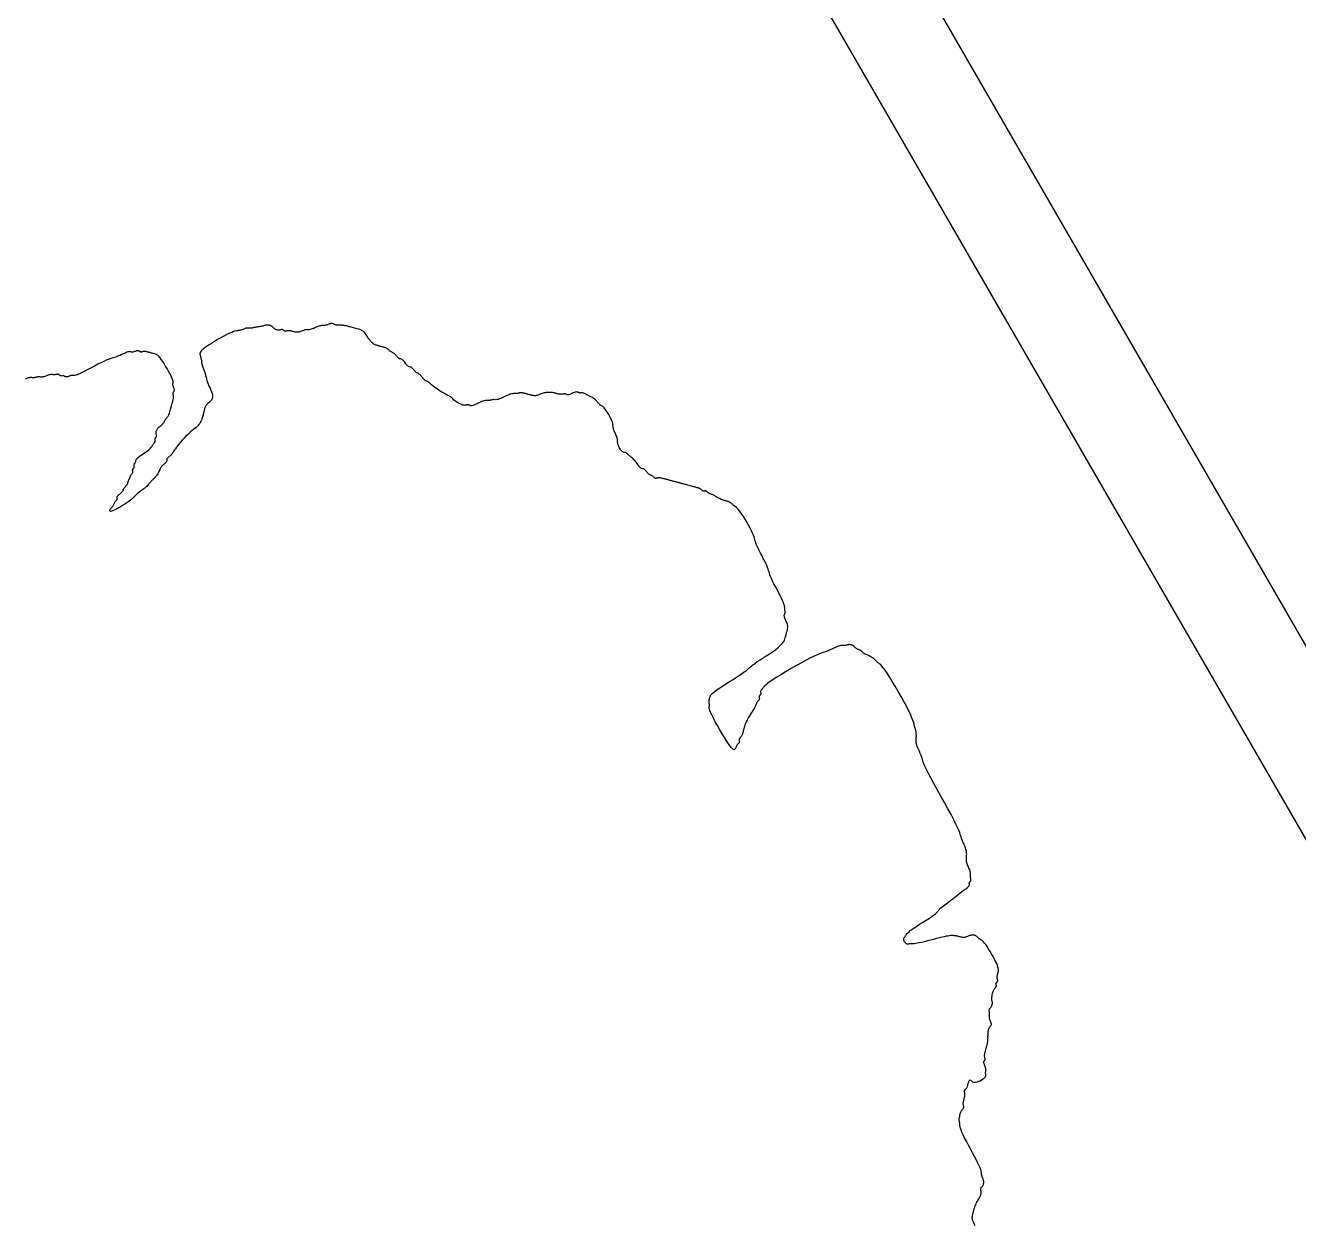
# Model space of a CAD drawing. Header units: metres. Extents: x 99558 to 100592, y 49739 to 50255.
# Drawn here: x 100022.485 to 100023.803, y 50073.16 to 50074.402 of the extents above; entities that cross this region are included whole.
import ezdxf

# ---------------------------------------------------------------- set-up
doc = ezdxf.new("R2010")
doc.units = ezdxf.units.M
doc.header["$MEASUREMENT"] = 0
doc.layers.add('Vegetation', color=100, linetype='Continuous')
doc.layers.add('Walkway', color=96, linetype='Continuous')

# ---------------------------------------------------------------- blocks, each defined once
blk = doc.blocks.new('TREE-01')
blk.add_lwpolyline([(53.29, -46.52), (53.3, -46.31), (53.33, -46.12), (53.35, -45.96), (53.39, -45.83), (53.43, -45.72), (53.47, -45.63), (53.51, -45.56), (53.56, -45.49), (53.61, -45.44), (53.66, -45.39), (53.71, -45.34), (53.76, -45.29), (53.81, -45.24), (53.86, -45.19), (53.91, -45.14), (53.96, -45.09), (54.01, -45.04), (54.06, -44.99), (54.11, -44.94), (54.16, -44.89), (54.21, -44.84), (54.27, -44.79), (54.33, -44.74), (54.39, -44.69), (54.45, -44.64), (54.53, -44.59), (54.6, -44.54), (54.69, -44.49), (54.77, -44.44), (54.86, -44.39), (54.95, -44.34), (55.03, -44.29), (55.12, -44.24), (55.19, -44.19), (55.27, -44.14), (55.33, -44.09), (55.39, -44.04), (55.44, -43.99), (55.49, -43.94), (55.53, -43.89), (55.57, -43.84), (55.59, -43.79), (55.62, -43.74), (55.63, -43.69), (55.65, -43.64), (55.66, -43.6), (55.67, -43.56), (55.69, -43.52), (55.7, -43.48), (55.73, -43.46), (55.76, -43.43), (55.79, -43.42), (55.83, -43.4), (55.87, -43.39), (55.91, -43.38), (55.96, -43.36), (56.01, -43.35), (56.06, -43.32), (56.11, -43.3), (56.16, -43.26), (56.21, -43.22), (56.25, -43.17), (56.29, -43.12), (56.33, -43.06), (56.37, -43), (56.39, -42.92), (56.42, -42.85), (56.43, -42.76), (56.45, -42.68), (56.46, -42.59), (56.47, -42.5), (56.49, -42.42), (56.51, -42.33), (56.53, -42.26), (56.56, -42.18), (56.59, -42.11), (56.62, -42.02), (56.66, -41.91), (56.7, -41.77), (56.73, -41.58), (56.77, -41.35), (56.79, -41.06), (56.82, -40.7), (56.83, -40.29), (56.85, -39.85), (56.86, -39.39), (56.87, -38.93), (56.89, -38.49), (56.91, -38.08), (56.93, -37.73), (56.96, -37.43), (56.99, -37.2), (57.02, -37.02), (57.06, -36.88), (57.1, -36.78), (57.13, -36.7), (57.17, -36.64), (57.19, -36.59), (57.22, -36.54), (57.24, -36.49), (57.25, -36.44), (57.27, -36.38), (57.29, -36.33), (57.32, -36.26), (57.35, -36.2), (57.39, -36.13), (57.45, -36.05), (57.52, -35.97), (57.59, -35.88), (57.67, -35.8), (57.75, -35.72), (57.84, -35.65), (57.92, -35.58), (57.99, -35.53), (58.07, -35.48), (58.13, -35.45), (58.19, -35.42), (58.25, -35.4), (58.29, -35.38), (58.33, -35.37), (58.37, -35.35), (58.4, -35.33), (58.42, -35.3), (58.43, -35.26), (58.45, -35.23), (58.46, -35.18), (58.47, -35.14), (58.49, -35.09), (58.51, -35.04), (58.53, -34.99), (58.56, -34.94), (58.59, -34.89), (58.63, -34.84), (58.67, -34.79), (58.72, -34.74), (58.76, -34.69), (58.81, -34.64), (58.86, -34.59), (58.91, -34.54), (58.96, -34.49), (59.01, -34.44), (59.05, -34.39), (59.1, -34.34), (59.13, -34.29), (59.17, -34.24), (59.2, -34.19), (59.22, -34.14), (59.24, -34.09), (59.25, -34.05), (59.26, -34), (59.28, -33.96), (59.29, -33.92), (59.31, -33.89), (59.33, -33.86), (59.36, -33.84), (59.39, -33.82), (59.43, -33.81), (59.47, -33.79), (59.52, -33.78), (59.56, -33.77), (59.61, -33.75), (59.66, -33.73), (59.71, -33.7), (59.76, -33.67), (59.81, -33.63), (59.86, -33.58), (59.91, -33.54), (59.96, -33.49), (60.01, -33.44), (60.06, -33.39), (60.11, -33.34), (60.16, -33.3), (60.21, -33.25), (60.25, -33.22), (60.3, -33.19), (60.33, -33.18), (60.37, -33.18), (60.4, -33.19), (60.42, -33.23), (60.44, -33.28), (60.46, -33.34), (60.49, -33.4), (60.52, -33.47), (60.57, -33.54), (60.64, -33.6), (60.73, -33.66), (60.84, -33.7), (60.97, -33.74), (61.11, -33.76), (61.26, -33.77), (61.41, -33.77), (61.56, -33.76), (61.69, -33.75), (61.8, -33.73), (61.89, -33.7), (61.95, -33.67), (62, -33.63), (62.04, -33.58), (62.07, -33.54), (62.09, -33.49), (62.11, -33.44), (62.13, -33.39), (62.16, -33.34), (62.19, -33.29), (62.23, -33.24), (62.26, -33.19), (62.3, -33.13), (62.34, -33.07), (62.37, -33), (62.4, -32.93), (62.42, -32.85), (62.44, -32.77), (62.45, -32.68), (62.46, -32.6), (62.48, -32.52), (62.49, -32.45), (62.51, -32.38), (62.53, -32.33), (62.56, -32.28), (62.59, -32.25), (62.63, -32.22), (62.66, -32.2), (62.7, -32.18), (62.74, -32.17), (62.77, -32.15), (62.8, -32.13), (62.82, -32.1), (62.84, -32.07), (62.85, -32.03), (62.86, -31.99), (62.88, -31.94), (62.89, -31.89), (62.91, -31.84), (62.93, -31.79), (62.96, -31.74), (62.99, -31.69), (63.03, -31.64), (63.07, -31.59), (63.12, -31.54), (63.17, -31.49), (63.21, -31.44), (63.26, -31.39), (63.31, -31.34), (63.36, -31.29), (63.41, -31.24), (63.46, -31.19), (63.51, -31.14), (63.56, -31.09), (63.61, -31.04), (63.66, -30.99), (63.71, -30.94), (63.76, -30.89), (63.81, -30.84), (63.86, -30.79), (63.91, -30.73), (63.96, -30.67), (64.01, -30.6), (64.06, -30.53), (64.11, -30.45), (64.16, -30.37), (64.21, -30.28), (64.26, -30.19), (64.32, -30.11), (64.37, -30.02), (64.42, -29.94), (64.47, -29.86), (64.52, -29.79), (64.57, -29.72), (64.62, -29.66), (64.67, -29.61), (64.72, -29.56), (64.77, -29.52), (64.82, -29.49), (64.87, -29.46), (64.92, -29.44), (64.96, -29.42), (65.01, -29.4), (65.06, -29.39), (65.1, -29.37), (65.14, -29.34), (65.17, -29.31), (65.2, -29.26), (65.22, -29.21), (65.24, -29.14), (65.25, -29.07), (65.27, -28.99), (65.28, -28.9), (65.29, -28.82), (65.31, -28.74), (65.33, -28.66), (65.36, -28.59), (65.39, -28.52), (65.43, -28.46), (65.47, -28.4), (65.5, -28.35), (65.54, -28.3), (65.57, -28.25), (65.6, -28.19), (65.62, -28.15), (65.64, -28.1), (65.65, -28.05), (65.67, -28), (65.68, -27.96), (65.69, -27.92), (65.71, -27.89), (65.73, -27.86), (65.76, -27.84), (65.79, -27.82), (65.83, -27.81), (65.87, -27.8), (65.92, -27.78), (65.97, -27.77), (66.02, -27.75), (66.07, -27.73), (66.12, -27.7), (66.16, -27.67), (66.21, -27.63), (66.26, -27.59), (66.3, -27.54), (66.34, -27.49), (66.37, -27.45), (66.4, -27.4), (66.42, -27.35), (66.44, -27.29), (66.46, -27.24), (66.47, -27.19), (66.5, -27.13), (66.52, -27.07), (66.56, -27), (66.6, -26.93), (66.66, -26.85), (66.72, -26.77), (66.8, -26.69), (66.87, -26.6), (66.96, -26.52), (67.04, -26.45), (67.12, -26.38), (67.2, -26.33), (67.27, -26.28), (67.34, -26.25), (67.4, -26.22), (67.45, -26.2), (67.5, -26.19), (67.54, -26.17), (67.57, -26.15), (67.6, -26.13), (67.62, -26.1), (67.64, -26.07), (67.65, -26.03), (67.67, -26), (67.68, -25.96), (67.69, -25.92), (67.71, -25.89), (67.73, -25.86), (67.76, -25.84), (67.79, -25.82), (67.83, -25.81), (67.87, -25.8), (67.9, -25.78), (67.94, -25.77), (67.97, -25.75), (68, -25.73), (68.02, -25.7), (68.04, -25.67), (68.05, -25.63), (68.07, -25.59), (68.08, -25.54), (68.09, -25.49), (68.11, -25.45), (68.13, -25.4), (68.16, -25.35), (68.2, -25.3), (68.23, -25.25), (68.28, -25.2), (68.32, -25.15), (68.37, -25.1), (68.42, -25.05), (68.47, -25), (68.52, -24.95), (68.57, -24.89), (68.61, -24.82), (68.66, -24.74), (68.7, -24.63), (68.74, -24.5), (68.77, -24.33), (68.8, -24.13), (68.82, -23.88), (68.84, -23.61), (68.85, -23.31), (68.85, -23), (68.85, -22.69), (68.84, -22.39), (68.82, -22.11), (68.8, -21.86), (68.77, -21.66), (68.74, -21.49), (68.7, -21.36), (68.67, -21.26), (68.63, -21.17), (68.59, -21.1), (68.56, -21.05), (68.53, -21), (68.51, -20.95), (68.49, -20.9), (68.48, -20.85), (68.47, -20.8), (68.45, -20.75), (68.44, -20.7), (68.42, -20.65), (68.4, -20.6), (68.37, -20.55), (68.34, -20.5), (68.3, -20.45), (68.25, -20.41), (68.2, -20.36), (68.14, -20.33), (68.07, -20.29), (68, -20.26), (67.92, -20.24), (67.84, -20.22), (67.75, -20.21), (67.67, -20.2), (67.58, -20.18), (67.49, -20.17), (67.41, -20.15), (67.33, -20.13), (67.26, -20.1), (67.19, -20.07), (67.13, -20.03), (67.07, -19.99), (67.02, -19.94), (66.97, -19.9), (66.92, -19.85), (66.87, -19.8), (66.82, -19.75), (66.77, -19.7), (66.71, -19.65), (66.66, -19.6), (66.6, -19.55), (66.54, -19.5), (66.47, -19.45), (66.4, -19.4), (66.32, -19.35), (66.23, -19.3), (66.13, -19.24), (66.01, -19.19), (65.86, -19.13), (65.7, -19.07), (65.5, -19), (65.27, -18.93), (65, -18.85), (64.7, -18.77), (64.39, -18.69), (64.07, -18.6), (63.76, -18.51), (63.46, -18.43), (63.18, -18.34), (62.93, -18.26), (62.73, -18.19), (62.56, -18.13), (62.43, -18.07), (62.32, -18.01), (62.24, -17.97), (62.17, -17.93), (62.11, -17.89), (62.06, -17.86), (62.01, -17.84), (61.96, -17.82), (61.92, -17.81), (61.87, -17.79), (61.83, -17.77), (61.79, -17.74), (61.76, -17.71), (61.73, -17.66), (61.71, -17.61), (61.69, -17.54), (61.68, -17.47), (61.68, -17.4), (61.68, -17.32), (61.69, -17.25), (61.71, -17.19), (61.73, -17.13), (61.76, -17.09), (61.79, -17.05), (61.83, -17.03), (61.87, -17.01), (61.92, -16.99), (61.96, -16.97), (62.01, -16.95), (62.06, -16.93), (62.11, -16.9), (62.17, -16.87), (62.24, -16.84), (62.33, -16.8), (62.44, -16.76), (62.59, -16.73), (62.77, -16.69), (63, -16.67), (63.27, -16.64), (63.58, -16.63), (63.92, -16.61), (64.26, -16.6), (64.61, -16.59), (64.95, -16.57), (65.26, -16.55), (65.53, -16.53), (65.76, -16.5), (65.94, -16.47), (66.09, -16.44), (66.21, -16.4), (66.3, -16.36), (66.39, -16.33), (66.46, -16.29), (66.53, -16.27), (66.61, -16.24), (66.7, -16.23), (66.8, -16.21), (66.91, -16.2), (67.04, -16.19), (67.18, -16.17), (67.35, -16.15), (67.53, -16.13), (67.74, -16.1), (67.98, -16.07), (68.22, -16.04), (68.47, -16), (68.72, -15.96), (68.96, -15.93), (69.19, -15.89), (69.4, -15.87), (69.59, -15.84), (69.75, -15.83), (69.9, -15.81), (70.02, -15.8), (70.12, -15.79), (70.21, -15.77), (70.28, -15.75), (70.33, -15.73), (70.38, -15.7), (70.41, -15.67), (70.44, -15.64), (70.46, -15.6), (70.48, -15.56), (70.49, -15.53), (70.51, -15.49), (70.54, -15.47), (70.56, -15.44), (70.6, -15.43), (70.63, -15.41), (70.67, -15.4), (70.71, -15.39), (70.74, -15.37), (70.77, -15.35), (70.8, -15.33), (70.82, -15.3), (70.84, -15.27), (70.86, -15.23), (70.87, -15.19), (70.88, -15.15), (70.9, -15.1), (70.91, -15.05), (70.94, -15), (70.96, -14.95), (71, -14.9), (71.03, -14.84), (71.07, -14.78), (71.11, -14.72), (71.14, -14.64), (71.17, -14.56), (71.2, -14.47), (71.22, -14.36), (71.24, -14.25), (71.26, -14.12), (71.27, -14), (71.28, -13.87), (71.3, -13.75), (71.31, -13.64), (71.34, -13.53), (71.36, -13.44), (71.4, -13.35), (71.44, -13.28), (71.48, -13.21), (71.52, -13.14), (71.57, -13.07), (71.62, -13.01), (71.67, -12.93), (71.72, -12.85), (71.77, -12.77), (71.82, -12.68), (71.86, -12.58), (71.9, -12.48), (71.94, -12.37), (71.97, -12.26), (72, -12.13), (72.02, -12.01), (72.04, -11.87), (72.06, -11.74), (72.07, -11.6), (72.08, -11.46), (72.1, -11.33), (72.11, -11.19), (72.14, -11.07), (72.16, -10.94), (72.2, -10.81), (72.23, -10.65), (72.27, -10.46), (72.31, -10.21), (72.34, -9.9), (72.37, -9.5), (72.4, -9), (72.42, -8.4), (72.44, -7.71), (72.46, -6.98), (72.47, -6.21), (72.48, -5.45), (72.5, -4.72), (72.51, -4.05), (72.54, -3.47), (72.56, -3), (72.6, -2.63), (72.63, -2.35), (72.67, -2.14), (72.71, -1.97), (72.74, -1.84), (72.78, -1.72), (72.8, -1.6), (72.83, -1.47), (72.84, -1.32), (72.86, -1.17), (72.87, -1), (72.88, -0.84), (72.9, -0.68), (72.91, -0.54), (72.94, -0.4), (72.96, -0.29), (73, -0.19), (73.04, -0.1), (73.08, -0.02), (73.12, 0.05), (73.17, 0.12), (73.22, 0.19), (73.27, 0.26), (73.32, 0.34), (73.37, 0.42), (73.42, 0.51), (73.46, 0.6), (73.5, 0.68), (73.54, 0.77), (73.58, 0.85), (73.6, 0.93), (73.63, 1), (73.64, 1.07), (73.66, 1.13), (73.67, 1.2), (73.68, 1.26), (73.7, 1.32), (73.71, 1.39), (73.74, 1.46), (73.76, 1.54), (73.8, 1.64), (73.83, 1.76), (73.87, 1.92), (73.91, 2.13), (73.94, 2.39), (73.98, 2.72), (74, 3.13), (74.03, 3.62), (74.04, 4.17), (74.05, 4.77), (74.05, 5.39), (74.05, 6), (74.04, 6.59), (74.03, 7.13), (74, 7.59), (73.98, 7.97), (73.94, 8.27), (73.91, 8.5), (73.87, 8.67), (73.83, 8.79), (73.8, 8.88), (73.76, 8.94), (73.74, 8.99), (73.71, 9.04), (73.7, 9.09), (73.68, 9.15), (73.67, 9.2), (73.66, 9.26), (73.64, 9.32), (73.63, 9.39), (73.6, 9.46), (73.58, 9.54), (73.54, 9.62), (73.5, 9.71), (73.46, 9.79), (73.42, 9.88), (73.37, 9.97), (73.32, 10.05), (73.27, 10.13), (73.22, 10.2), (73.17, 10.26), (73.12, 10.33), (73.08, 10.38), (73.04, 10.44), (73, 10.49), (72.96, 10.54), (72.94, 10.59), (72.91, 10.64), (72.9, 10.69), (72.88, 10.74), (72.87, 10.79), (72.86, 10.84), (72.84, 10.89), (72.83, 10.94), (72.8, 10.99), (72.78, 11.04), (72.74, 11.09), (72.71, 11.14), (72.67, 11.19), (72.63, 11.24), (72.6, 11.29), (72.56, 11.34), (72.54, 11.39), (72.51, 11.44), (72.5, 11.49), (72.48, 11.54), (72.47, 11.59), (72.46, 11.64), (72.44, 11.69), (72.42, 11.74), (72.4, 11.79), (72.37, 11.84), (72.34, 11.89), (72.3, 11.94), (72.26, 11.98), (72.22, 12.03), (72.17, 12.06), (72.12, 12.1), (72.07, 12.13), (72.02, 12.15), (71.97, 12.17), (71.92, 12.18), (71.87, 12.19), (71.82, 12.21), (71.77, 12.22), (71.72, 12.24), (71.67, 12.26), (71.62, 12.29), (71.57, 12.32), (71.51, 12.36), (71.44, 12.39), (71.37, 12.43), (71.28, 12.47), (71.18, 12.5), (71.07, 12.53), (70.93, 12.55), (70.79, 12.57), (70.63, 12.58), (70.46, 12.59), (70.29, 12.61), (70.12, 12.62), (69.96, 12.64), (69.8, 12.66), (69.66, 12.69), (69.51, 12.72), (69.35, 12.75), (69.17, 12.79), (68.95, 12.83), (68.68, 12.87), (68.34, 12.9), (67.93, 12.93), (67.44, 12.95), (66.89, 12.96), (66.29, 12.97), (65.67, 12.98), (65.06, 12.97), (64.47, 12.96), (63.93, 12.95), (63.46, 12.93), (63.08, 12.9), (62.79, 12.87), (62.56, 12.83), (62.39, 12.79), (62.27, 12.75), (62.18, 12.72), (62.12, 12.69), (62.06, 12.66), (62.01, 12.64), (61.96, 12.62), (61.92, 12.61), (61.87, 12.59), (61.83, 12.58), (61.79, 12.57), (61.76, 12.55), (61.73, 12.53), (61.71, 12.5), (61.69, 12.47), (61.68, 12.43), (61.66, 12.39), (61.65, 12.36), (61.64, 12.32), (61.62, 12.29), (61.6, 12.26), (61.57, 12.24), (61.54, 12.22), (61.5, 12.21), (61.46, 12.19), (61.43, 12.18), (61.39, 12.17), (61.36, 12.15), (61.33, 12.13), (61.31, 12.1), (61.29, 12.07), (61.28, 12.03), (61.26, 11.99), (61.25, 11.96), (61.24, 11.92), (61.22, 11.89), (61.2, 11.86), (61.17, 11.84), (61.14, 11.82), (61.1, 11.81), (61.05, 11.79), (61.01, 11.78), (60.96, 11.77), (60.91, 11.75), (60.86, 11.73), (60.81, 11.7), (60.76, 11.66), (60.71, 11.63), (60.65, 11.58), (60.6, 11.54), (60.53, 11.49), (60.47, 11.44), (60.4, 11.39), (60.32, 11.34), (60.23, 11.29), (60.15, 11.24), (60.05, 11.19), (59.96, 11.14), (59.86, 11.09), (59.76, 11.04), (59.66, 10.99), (59.56, 10.94), (59.46, 10.89), (59.36, 10.84), (59.26, 10.78), (59.16, 10.73), (59.06, 10.66), (58.96, 10.6), (58.86, 10.53), (58.76, 10.45), (58.66, 10.37), (58.57, 10.28), (58.47, 10.19), (58.38, 10.11), (58.29, 10.02), (58.21, 9.94), (58.13, 9.86), (58.06, 9.79), (57.99, 9.72), (57.93, 9.66), (57.87, 9.61), (57.81, 9.56), (57.76, 9.52), (57.71, 9.49), (57.66, 9.46), (57.61, 9.44), (57.56, 9.42), (57.51, 9.41), (57.47, 9.39), (57.43, 9.38), (57.39, 9.37), (57.36, 9.35), (57.33, 9.33), (57.31, 9.3), (57.29, 9.27), (57.27, 9.23), (57.26, 9.19), (57.25, 9.16), (57.23, 9.12), (57.22, 9.09), (57.19, 9.06), (57.17, 9.04), (57.13, 9.02), (57.09, 9.01), (57.05, 8.99), (57.01, 8.98), (56.96, 8.97), (56.91, 8.95), (56.86, 8.93), (56.81, 8.9), (56.76, 8.87), (56.71, 8.83), (56.66, 8.79), (56.61, 8.76), (56.56, 8.72), (56.51, 8.69), (56.46, 8.66), (56.41, 8.64), (56.36, 8.64), (56.31, 8.66), (56.27, 8.71), (56.23, 8.81), (56.19, 8.96), (56.16, 9.17), (56.13, 9.46), (56.11, 9.82), (56.09, 10.25), (56.08, 10.71), (56.08, 11.19), (56.08, 11.68), (56.09, 12.14), (56.11, 12.56), (56.13, 12.93), (56.16, 13.21), (56.19, 13.43), (56.22, 13.58), (56.26, 13.69), (56.3, 13.76), (56.33, 13.81), (56.37, 13.83), (56.39, 13.86), (56.42, 13.89), (56.43, 13.92), (56.45, 13.96), (56.46, 14), (56.47, 14.05), (56.49, 14.09), (56.51, 14.14), (56.53, 14.19), (56.56, 14.24), (56.59, 14.29), (56.63, 14.34), (56.67, 14.39), (56.71, 14.44), (56.76, 14.49), (56.81, 14.54), (56.86, 14.59), (56.91, 14.64), (56.97, 14.69), (57.05, 14.74), (57.14, 14.78), (57.27, 14.83), (57.44, 14.86), (57.66, 14.9), (57.93, 14.92), (58.26, 14.95), (58.63, 14.96), (59.04, 14.98), (59.46, 14.99), (59.88, 15), (60.29, 15.02), (60.67, 15.04), (61, 15.06), (61.27, 15.09), (61.49, 15.12), (61.68, 15.15), (61.86, 15.19), (62.03, 15.23), (62.21, 15.26), (62.41, 15.3), (62.66, 15.32), (62.97, 15.35), (63.31, 15.37), (63.68, 15.38), (64.07, 15.4), (64.47, 15.42), (64.85, 15.45), (65.21, 15.48), (65.53, 15.52), (65.81, 15.58), (66.04, 15.65), (66.23, 15.72), (66.39, 15.8), (66.52, 15.88), (66.63, 15.97), (66.72, 16.05), (66.8, 16.12), (66.87, 16.2), (66.94, 16.26), (67, 16.32), (67.06, 16.38), (67.11, 16.44), (67.17, 16.49), (67.22, 16.54), (67.27, 16.59), (67.32, 16.64), (67.37, 16.69), (67.41, 16.75), (67.46, 16.81), (67.5, 16.87), (67.54, 16.95), (67.57, 17.03), (67.6, 17.12), (67.62, 17.23), (67.64, 17.34), (67.65, 17.46), (67.67, 17.58), (67.68, 17.7), (67.69, 17.81), (67.71, 17.91), (67.73, 17.99), (67.76, 18.06), (67.79, 18.11), (67.83, 18.15), (67.87, 18.17), (67.9, 18.2), (67.94, 18.22), (67.97, 18.23), (68, 18.26), (68.02, 18.29), (68.04, 18.32), (68.05, 18.36), (68.07, 18.4), (68.08, 18.44), (68.09, 18.49), (68.11, 18.54), (68.13, 18.59), (68.16, 18.64), (68.19, 18.7), (68.23, 18.77), (68.27, 18.86), (68.3, 18.97), (68.34, 19.12), (68.37, 19.3), (68.4, 19.52), (68.42, 19.8), (68.44, 20.11), (68.45, 20.44), (68.47, 20.79), (68.48, 21.14), (68.49, 21.47), (68.51, 21.78), (68.53, 22.06), (68.56, 22.28), (68.59, 22.47), (68.63, 22.63), (68.67, 22.78), (68.7, 22.92), (68.74, 23.08), (68.77, 23.25), (68.8, 23.46), (68.82, 23.7), (68.84, 23.98), (68.85, 24.28), (68.87, 24.59), (68.88, 24.9), (68.89, 25.2), (68.91, 25.48), (68.93, 25.72), (68.96, 25.93), (68.99, 26.1), (69.03, 26.25), (69.07, 26.4), (69.1, 26.54), (69.14, 26.71), (69.17, 26.89), (69.2, 27.12), (69.22, 27.39), (69.24, 27.7), (69.25, 28.04), (69.25, 28.39), (69.25, 28.74), (69.24, 29.07), (69.22, 29.38), (69.2, 29.65), (69.17, 29.88), (69.14, 30.06), (69.1, 30.21), (69.07, 30.32), (69.03, 30.41), (68.99, 30.48), (68.96, 30.54), (68.93, 30.59), (68.91, 30.64), (68.89, 30.69), (68.88, 30.74), (68.87, 30.79), (68.85, 30.84), (68.84, 30.89), (68.82, 30.94), (68.8, 30.99), (68.77, 31.04), (68.74, 31.09), (68.7, 31.14), (68.66, 31.19), (68.61, 31.24), (68.57, 31.29), (68.52, 31.34), (68.47, 31.39), (68.42, 31.44), (68.37, 31.49), (68.32, 31.54), (68.27, 31.59), (68.22, 31.65), (68.17, 31.71), (68.12, 31.78), (68.07, 31.85), (68.02, 31.93), (67.97, 32.01), (67.92, 32.1), (67.87, 32.19), (67.82, 32.27), (67.77, 32.36), (67.72, 32.44), (67.67, 32.52), (67.62, 32.59), (67.57, 32.66), (67.52, 32.72), (67.48, 32.78), (67.43, 32.83), (67.39, 32.88), (67.36, 32.94), (67.33, 32.99), (67.31, 33.04), (67.29, 33.08), (67.28, 33.13), (67.27, 33.18), (67.25, 33.22), (67.24, 33.26), (67.22, 33.29), (67.2, 33.32), (67.17, 33.34), (67.14, 33.36), (67.1, 33.37), (67.07, 33.39), (67.03, 33.4), (66.99, 33.41), (66.96, 33.43), (66.93, 33.45), (66.91, 33.48), (66.89, 33.51), (66.88, 33.55), (66.87, 33.59), (66.85, 33.64), (66.84, 33.69), (66.82, 33.74), (66.8, 33.79), (66.77, 33.84), (66.74, 33.89), (66.7, 33.94), (66.65, 33.99), (66.6, 34.05), (66.54, 34.11), (66.47, 34.18), (66.4, 34.25), (66.32, 34.33), (66.24, 34.41), (66.15, 34.5), (66.07, 34.59), (65.98, 34.67), (65.89, 34.76), (65.81, 34.84), (65.73, 34.92), (65.66, 34.99), (65.59, 35.06), (65.53, 35.12), (65.47, 35.18), (65.42, 35.23), (65.37, 35.28), (65.32, 35.33), (65.27, 35.39), (65.22, 35.44), (65.17, 35.49), (65.12, 35.54), (65.07, 35.59), (65.02, 35.64), (64.97, 35.69), (64.92, 35.73), (64.87, 35.78), (64.82, 35.83), (64.77, 35.88), (64.72, 35.93), (64.67, 35.98), (64.62, 36.03), (64.57, 36.08), (64.52, 36.13), (64.47, 36.18), (64.42, 36.23), (64.37, 36.28), (64.32, 36.33), (64.26, 36.38), (64.21, 36.43), (64.16, 36.48), (64.11, 36.53), (64.06, 36.58), (64.01, 36.63), (63.96, 36.68), (63.91, 36.73), (63.86, 36.78), (63.81, 36.82), (63.76, 36.86), (63.71, 36.89), (63.66, 36.92), (63.61, 36.94), (63.57, 36.96), (63.52, 36.97), (63.47, 36.98), (63.43, 37), (63.39, 37.01), (63.36, 37.03), (63.33, 37.05), (63.31, 37.08), (63.29, 37.11), (63.28, 37.15), (63.26, 37.19), (63.25, 37.24), (63.24, 37.29), (63.22, 37.33), (63.2, 37.38), (63.17, 37.43), (63.14, 37.49), (63.1, 37.54), (63.06, 37.59), (63.03, 37.65), (62.99, 37.71), (62.96, 37.78), (62.93, 37.85), (62.91, 37.93), (62.89, 38.01), (62.88, 38.09), (62.86, 38.18), (62.85, 38.26), (62.84, 38.33), (62.82, 38.39), (62.8, 38.45), (62.77, 38.5), (62.74, 38.53), (62.7, 38.56), (62.66, 38.59), (62.63, 38.63), (62.59, 38.67), (62.56, 38.72), (62.53, 38.78), (62.51, 38.87), (62.49, 38.97), (62.48, 39.08), (62.46, 39.2), (62.45, 39.33), (62.44, 39.46), (62.42, 39.59), (62.4, 39.72), (62.37, 39.84), (62.34, 39.95), (62.3, 40.06), (62.26, 40.17), (62.23, 40.26), (62.19, 40.35), (62.16, 40.44), (62.13, 40.52), (62.11, 40.59), (62.09, 40.65), (62.08, 40.71), (62.06, 40.77), (62.05, 40.81), (62.04, 40.85), (62.02, 40.89), (62, 40.92), (61.97, 40.94), (61.94, 40.96), (61.9, 40.98), (61.86, 41), (61.83, 41.03), (61.79, 41.07), (61.76, 41.12), (61.73, 41.18), (61.71, 41.27), (61.69, 41.37), (61.68, 41.47), (61.68, 41.59), (61.68, 41.71), (61.69, 41.83), (61.71, 41.94), (61.73, 42.05), (61.76, 42.14), (61.79, 42.23), (61.83, 42.31), (61.86, 42.38), (61.9, 42.46), (61.94, 42.54), (61.97, 42.62), (62, 42.72), (62.02, 42.82), (62.04, 42.94), (62.05, 43.06), (62.06, 43.18), (62.08, 43.31), (62.09, 43.43), (62.11, 43.54), (62.13, 43.65), (62.16, 43.74), (62.19, 43.83), (62.23, 43.91), (62.26, 44), (62.3, 44.09), (62.34, 44.19), (62.37, 44.31), (62.4, 44.45), (62.42, 44.61), (62.43, 44.79), (62.44, 44.98), (62.45, 45.18), (62.44, 45.38), (62.43, 45.57), (62.42, 45.75), (62.4, 45.92), (62.37, 46.05), (62.34, 46.17), (62.3, 46.27), (62.26, 46.36), (62.23, 46.43), (62.19, 46.51), (62.16, 46.58), (62.13, 46.65), (62.11, 46.73), (62.09, 46.81), (62.08, 46.89), (62.06, 46.98), (62.05, 47.07), (62.04, 47.15), (62.02, 47.24), (62, 47.31), (61.97, 47.39), (61.94, 47.45), (61.9, 47.52), (61.86, 47.58), (61.81, 47.64), (61.76, 47.71), (61.71, 47.78), (61.66, 47.85), (61.61, 47.93), (61.56, 48.01), (61.51, 48.09), (61.46, 48.17), (61.41, 48.25), (61.36, 48.33), (61.31, 48.39), (61.26, 48.45), (61.21, 48.49), (61.16, 48.53), (61.12, 48.55), (61.07, 48.57), (61.03, 48.59), (60.99, 48.61), (60.96, 48.63), (60.93, 48.65), (60.91, 48.68), (60.89, 48.71), (60.87, 48.74), (60.85, 48.78), (60.82, 48.82), (60.78, 48.85), (60.73, 48.89), (60.66, 48.91), (60.58, 48.94), (60.48, 48.95), (60.37, 48.97), (60.26, 48.98), (60.15, 48.99), (60.04, 49.01), (59.95, 49.03), (59.86, 49.05), (59.8, 49.08), (59.75, 49.11), (59.71, 49.14), (59.68, 49.18), (59.66, 49.22), (59.64, 49.25), (59.62, 49.29), (59.6, 49.31), (59.57, 49.34), (59.53, 49.35), (59.5, 49.37), (59.45, 49.38), (59.41, 49.39), (59.36, 49.41), (59.31, 49.43), (59.26, 49.45), (59.21, 49.48), (59.16, 49.51), (59.11, 49.55), (59.06, 49.59), (59.01, 49.63), (58.96, 49.68), (58.91, 49.73), (58.86, 49.78), (58.81, 49.83), (58.76, 49.88), (58.71, 49.93), (58.65, 49.98), (58.6, 50.03), (58.53, 50.08), (58.47, 50.13), (58.4, 50.18), (58.32, 50.23), (58.23, 50.28), (58.15, 50.33), (58.05, 50.37), (57.96, 50.41), (57.86, 50.45), (57.76, 50.49), (57.66, 50.51), (57.56, 50.54), (57.46, 50.55), (57.36, 50.57), (57.27, 50.58), (57.18, 50.59), (57.09, 50.61), (57.01, 50.62), (56.93, 50.65), (56.86, 50.67), (56.79, 50.71), (56.73, 50.75), (56.67, 50.79), (56.61, 50.83), (56.56, 50.88), (56.51, 50.93), (56.46, 50.98), (56.41, 51.03), (56.36, 51.08), (56.31, 51.13), (56.26, 51.18), (56.21, 51.23), (56.16, 51.28), (56.11, 51.33), (56.06, 51.38), (56.01, 51.43), (55.96, 51.48), (55.91, 51.53), (55.86, 51.57), (55.81, 51.61), (55.76, 51.65), (55.71, 51.69), (55.66, 51.71), (55.61, 51.74), (55.56, 51.75), (55.51, 51.77), (55.46, 51.78), (55.41, 51.79), (55.36, 51.81), (55.31, 51.82), (55.26, 51.85), (55.21, 51.87), (55.16, 51.91), (55.1, 51.94), (55.03, 51.98), (54.96, 52.02), (54.88, 52.05), (54.78, 52.09), (54.66, 52.11), (54.53, 52.14), (54.38, 52.15), (54.22, 52.17), (54.06, 52.18), (53.9, 52.19), (53.74, 52.21), (53.59, 52.22), (53.46, 52.25), (53.34, 52.27), (53.24, 52.31), (53.16, 52.34), (53.08, 52.38), (53.02, 52.42), (52.96, 52.45), (52.91, 52.49), (52.86, 52.51), (52.81, 52.54), (52.76, 52.55), (52.71, 52.57), (52.66, 52.58), (52.61, 52.59), (52.56, 52.61), (52.51, 52.62), (52.46, 52.65), (52.41, 52.67), (52.36, 52.71), (52.3, 52.74), (52.23, 52.78), (52.16, 52.82), (52.07, 52.85), (51.97, 52.89), (51.86, 52.91), (51.72, 52.94), (51.58, 52.95), (51.42, 52.97), (51.27, 52.98), (51.11, 52.99), (50.97, 53.01), (50.84, 53.02), (50.72, 53.05), (50.64, 53.07), (50.57, 53.11), (50.52, 53.14), (50.48, 53.18), (50.46, 53.22), (50.43, 53.25), (50.41, 53.28), (50.39, 53.31), (50.36, 53.33), (50.33, 53.35), (50.29, 53.37), (50.25, 53.38), (50.2, 53.39), (50.16, 53.41), (50.11, 53.42), (50.06, 53.45), (50.01, 53.47), (49.96, 53.51), (49.91, 53.55), (49.86, 53.6), (49.81, 53.65), (49.76, 53.71), (49.71, 53.77), (49.66, 53.85), (49.61, 53.92), (49.56, 54.01), (49.51, 54.09), (49.47, 54.18), (49.42, 54.27), (49.39, 54.35), (49.35, 54.43), (49.32, 54.51), (49.3, 54.58), (49.28, 54.65), (49.27, 54.71), (49.26, 54.77), (49.24, 54.83), (49.23, 54.88), (49.21, 54.93), (49.19, 54.98), (49.16, 55.03), (49.13, 55.08), (49.09, 55.14), (49.04, 55.2), (48.99, 55.28), (48.93, 55.36), (48.86, 55.46), (48.79, 55.58), (48.71, 55.71), (48.63, 55.86), (48.55, 56.02), (48.46, 56.18), (48.39, 56.34), (48.31, 56.5), (48.25, 56.64), (48.19, 56.78), (48.15, 56.89), (48.11, 56.99), (48.09, 57.08), (48.06, 57.15), (48.05, 57.22), (48.03, 57.28), (48.01, 57.33), (47.99, 57.38), (47.96, 57.43), (47.93, 57.48), (47.89, 57.53), (47.86, 57.59), (47.82, 57.64), (47.78, 57.71), (47.75, 57.77), (47.72, 57.84), (47.7, 57.92), (47.68, 58.01), (47.67, 58.09), (47.66, 58.18), (47.64, 58.27), (47.63, 58.35), (47.61, 58.43), (47.59, 58.51), (47.56, 58.58), (47.53, 58.65), (47.49, 58.72), (47.46, 58.78), (47.42, 58.84), (47.38, 58.9), (47.35, 58.97), (47.32, 59.04), (47.3, 59.12), (47.28, 59.2), (47.27, 59.29), (47.26, 59.37), (47.24, 59.45), (47.23, 59.52), (47.21, 59.59), (47.19, 59.64), (47.16, 59.69), (47.13, 59.72), (47.09, 59.76), (47.06, 59.79), (47.02, 59.82), (46.98, 59.86), (46.95, 59.91), (46.92, 59.98), (46.9, 60.06), (46.88, 60.16), (46.87, 60.27), (46.86, 60.38), (46.84, 60.49), (46.83, 60.6), (46.81, 60.69), (46.79, 60.78), (46.76, 60.84), (46.73, 60.89), (46.69, 60.94), (46.66, 60.97), (46.62, 61), (46.58, 61.03), (46.55, 61.07), (46.52, 61.11), (46.5, 61.17), (46.48, 61.23), (46.47, 61.31), (46.46, 61.39), (46.44, 61.47), (46.43, 61.55), (46.41, 61.63), (46.39, 61.71), (46.36, 61.78), (46.33, 61.85), (46.29, 61.91), (46.26, 61.97), (46.22, 62.02), (46.18, 62.08), (46.15, 62.13), (46.12, 62.18), (46.1, 62.23), (46.08, 62.28), (46.07, 62.33), (46.06, 62.38), (46.04, 62.43), (46.03, 62.48), (46.01, 62.53), (45.99, 62.58), (45.96, 62.63), (45.93, 62.68), (45.89, 62.73), (45.85, 62.78), (45.8, 62.83), (45.75, 62.88), (45.7, 62.93), (45.65, 62.98), (45.6, 63.03), (45.55, 63.08), (45.5, 63.13), (45.45, 63.18), (45.4, 63.23), (45.35, 63.28), (45.3, 63.33), (45.25, 63.38), (45.2, 63.43), (45.16, 63.48), (45.11, 63.54), (45.06, 63.6), (45.02, 63.68), (44.98, 63.76), (44.95, 63.86), (44.92, 63.98), (44.9, 64.11), (44.88, 64.26), (44.87, 64.41), (44.85, 64.58), (44.84, 64.74), (44.83, 64.89), (44.81, 65.04), (44.79, 65.18), (44.76, 65.29), (44.73, 65.39), (44.68, 65.48), (44.64, 65.56), (44.58, 65.63), (44.53, 65.7), (44.46, 65.77), (44.39, 65.84), (44.31, 65.92), (44.23, 66), (44.14, 66.09), (44.05, 66.18), (43.97, 66.26), (43.88, 66.35), (43.8, 66.43), (43.72, 66.51), (43.65, 66.58), (43.58, 66.65), (43.52, 66.71), (43.45, 66.77), (43.39, 66.82), (43.33, 66.87), (43.26, 66.93), (43.19, 66.98), (43.11, 67.03), (43.03, 67.08), (42.94, 67.13), (42.86, 67.18), (42.78, 67.23), (42.71, 67.28), (42.64, 67.33), (42.59, 67.38), (42.54, 67.42), (42.51, 67.47), (42.48, 67.52), (42.45, 67.57), (42.43, 67.61), (42.4, 67.65), (42.36, 67.68), (42.32, 67.71), (42.26, 67.73), (42.2, 67.75), (42.12, 67.76), (42.04, 67.77), (41.96, 67.79), (41.88, 67.8), (41.8, 67.82), (41.72, 67.84), (41.65, 67.87), (41.58, 67.9), (41.51, 67.94), (41.44, 67.97), (41.37, 68.01), (41.3, 68.05), (41.21, 68.08), (41.12, 68.11), (41.01, 68.13), (40.9, 68.15), (40.78, 68.16), (40.65, 68.17), (40.53, 68.19), (40.41, 68.2), (40.29, 68.22), (40.19, 68.24), (40.09, 68.27), (40.01, 68.3), (39.93, 68.34), (39.86, 68.37), (39.79, 68.41), (39.73, 68.45), (39.66, 68.48), (39.58, 68.51), (39.51, 68.53), (39.42, 68.55), (39.34, 68.56), (39.25, 68.57), (39.16, 68.59), (39.08, 68.6), (39, 68.62), (38.92, 68.64), (38.85, 68.67), (38.78, 68.7), (38.72, 68.74), (38.66, 68.78), (38.6, 68.83), (38.55, 68.88), (38.5, 68.92), (38.45, 68.97), (38.4, 69.02), (38.35, 69.07), (38.3, 69.12), (38.25, 69.17), (38.2, 69.21), (38.15, 69.25), (38.1, 69.28), (38.05, 69.31), (38, 69.33), (37.95, 69.35), (37.9, 69.36), (37.86, 69.37), (37.82, 69.39), (37.78, 69.4), (37.75, 69.42), (37.72, 69.44), (37.7, 69.47), (37.68, 69.5), (37.66, 69.54), (37.65, 69.57), (37.64, 69.61), (37.62, 69.65), (37.61, 69.68), (37.58, 69.71), (37.56, 69.73), (37.52, 69.75), (37.48, 69.76), (37.44, 69.77), (37.4, 69.79), (37.35, 69.8), (37.3, 69.82), (37.25, 69.84), (37.2, 69.87), (37.15, 69.9), (37.1, 69.94), (37.06, 69.98), (37.02, 70.03), (36.98, 70.08), (36.94, 70.12), (36.92, 70.17), (36.89, 70.22), (36.88, 70.27), (36.86, 70.32), (36.85, 70.37), (36.84, 70.42), (36.82, 70.47), (36.81, 70.52), (36.78, 70.57), (36.76, 70.62), (36.72, 70.67), (36.68, 70.72), (36.64, 70.77), (36.6, 70.81), (36.55, 70.85), (36.5, 70.88), (36.45, 70.91), (36.4, 70.93), (36.35, 70.95), (36.3, 70.96), (36.24, 70.97), (36.18, 70.99), (36.12, 71), (36.05, 71.02), (35.98, 71.04), (35.91, 71.07), (35.82, 71.1), (35.74, 71.14), (35.65, 71.17), (35.56, 71.21), (35.48, 71.25), (35.39, 71.28), (35.32, 71.31), (35.24, 71.33), (35.18, 71.35), (35.12, 71.36), (35.06, 71.37), (35, 71.39), (34.95, 71.4), (34.9, 71.42), (34.85, 71.44), (34.8, 71.47), (34.75, 71.5), (34.7, 71.54), (34.64, 71.57), (34.58, 71.61), (34.52, 71.65), (34.45, 71.68), (34.38, 71.71), (34.3, 71.73), (34.22, 71.75), (34.14, 71.76), (34.05, 71.77), (33.96, 71.79), (33.88, 71.8), (33.79, 71.82), (33.72, 71.84), (33.64, 71.87), (33.57, 71.9), (33.48, 71.94), (33.38, 71.97), (33.26, 72.01), (33.1, 72.05), (32.9, 72.08), (32.65, 72.11), (32.35, 72.13), (32, 72.14), (31.63, 72.15), (31.25, 72.16), (30.86, 72.15), (30.49, 72.14), (30.15, 72.13), (29.85, 72.11), (29.6, 72.08), (29.4, 72.05), (29.25, 72.01), (29.13, 71.97), (29.04, 71.92), (28.98, 71.87), (28.94, 71.82), (28.91, 71.77), (28.89, 71.72), (28.87, 71.67), (28.86, 71.62), (28.85, 71.57), (28.83, 71.51), (28.82, 71.45), (28.8, 71.38), (28.78, 71.31), (28.75, 71.23), (28.72, 71.15), (28.68, 71.06), (28.65, 70.97), (28.61, 70.87), (28.57, 70.77), (28.54, 70.67), (28.51, 70.57), (28.49, 70.47), (28.47, 70.37), (28.46, 70.27), (28.45, 70.17), (28.43, 70.07), (28.42, 69.97), (28.4, 69.87), (28.38, 69.77), (28.35, 69.67), (28.32, 69.57), (28.28, 69.46), (28.25, 69.35), (28.21, 69.23), (28.17, 69.09), (28.14, 68.94), (28.11, 68.77), (28.09, 68.59), (28.07, 68.4), (28.05, 68.19), (28.03, 67.99), (28, 67.8), (27.96, 67.61), (27.91, 67.45), (27.85, 67.31), (27.76, 67.2), (27.66, 67.11), (27.55, 67.05), (27.44, 67.01), (27.32, 66.98), (27.2, 66.95), (27.08, 66.93), (26.98, 66.91), (26.88, 66.88), (26.8, 66.85), (26.73, 66.81), (26.66, 66.77), (26.6, 66.72), (26.55, 66.67), (26.49, 66.63), (26.44, 66.58), (26.39, 66.53), (26.34, 66.47), (26.29, 66.42), (26.24, 66.37), (26.18, 66.31), (26.12, 66.25), (26.05, 66.18), (25.98, 66.11), (25.9, 66.03), (25.81, 65.95), (25.72, 65.87), (25.63, 65.78), (25.52, 65.7), (25.41, 65.63), (25.3, 65.56), (25.18, 65.51), (25.05, 65.46), (24.91, 65.43), (24.77, 65.4), (24.61, 65.38), (24.44, 65.35), (24.26, 65.32), (24.06, 65.29), (23.84, 65.24), (23.61, 65.19), (23.36, 65.12), (23.11, 65.05), (22.86, 64.97), (22.61, 64.89), (22.38, 64.8), (22.16, 64.72), (21.98, 64.64), (21.82, 64.57), (21.68, 64.51), (21.57, 64.45), (21.48, 64.39), (21.39, 64.35), (21.32, 64.31), (21.25, 64.27), (21.17, 64.24), (21.1, 64.22), (21.02, 64.2), (20.93, 64.19), (20.85, 64.18), (20.77, 64.16), (20.7, 64.15), (20.63, 64.13), (20.57, 64.11), (20.53, 64.08), (20.5, 64.05), (20.47, 64.01), (20.44, 63.98), (20.42, 63.94), (20.39, 63.9), (20.35, 63.87), (20.31, 63.84), (20.25, 63.82), (20.19, 63.8), (20.11, 63.79), (20.03, 63.78), (19.95, 63.76), (19.87, 63.75), (19.79, 63.73), (19.71, 63.71), (19.64, 63.68), (19.57, 63.65), (19.5, 63.61), (19.44, 63.57), (19.38, 63.52), (19.31, 63.48), (19.25, 63.43), (19.17, 63.38), (19.1, 63.33), (19.01, 63.28), (18.93, 63.23), (18.84, 63.18), (18.75, 63.14), (18.67, 63.1), (18.58, 63.07), (18.51, 63.04), (18.43, 63.02), (18.37, 63), (18.3, 62.99), (18.24, 62.98), (18.18, 62.96), (18.11, 62.95), (18.05, 62.93), (17.97, 62.91), (17.89, 62.88), (17.81, 62.85), (17.72, 62.81), (17.62, 62.78), (17.52, 62.74), (17.41, 62.7), (17.29, 62.67), (17.17, 62.64), (17.04, 62.62), (16.91, 62.6), (16.78, 62.59), (16.64, 62.58), (16.5, 62.56), (16.37, 62.55), (16.23, 62.53), (16.11, 62.51), (15.98, 62.48), (15.86, 62.45), (15.74, 62.41), (15.61, 62.38), (15.46, 62.34), (15.3, 62.3), (15.12, 62.27), (14.9, 62.24), (14.67, 62.22), (14.41, 62.21), (14.13, 62.2), (13.86, 62.19), (13.6, 62.2), (13.36, 62.21), (13.14, 62.22), (12.97, 62.24), (12.84, 62.27), (12.76, 62.3), (12.72, 62.34), (12.7, 62.38), (12.72, 62.41), (12.75, 62.45), (12.79, 62.48), (12.84, 62.51), (12.89, 62.53), (12.94, 62.55), (12.99, 62.56), (13.04, 62.58), (13.09, 62.59), (13.14, 62.6), (13.19, 62.62), (13.24, 62.64), (13.29, 62.67), (13.34, 62.7), (13.39, 62.74), (13.44, 62.78), (13.49, 62.81), (13.54, 62.85), (13.59, 62.88), (13.64, 62.91), (13.69, 62.93), (13.74, 62.95), (13.78, 62.96), (13.83, 62.98), (13.87, 62.99), (13.91, 63), (13.94, 63.02), (13.97, 63.04), (13.99, 63.07), (14.01, 63.1), (14.03, 63.14), (14.05, 63.18), (14.07, 63.21), (14.09, 63.25), (14.13, 63.28), (14.17, 63.31), (14.23, 63.33), (14.29, 63.35), (14.37, 63.36), (14.45, 63.38), (14.53, 63.39), (14.61, 63.4), (14.69, 63.42), (14.77, 63.44), (14.84, 63.47), (14.91, 63.5), (14.97, 63.54), (15.03, 63.58), (15.08, 63.61), (15.14, 63.65), (15.19, 63.68), (15.24, 63.71), (15.29, 63.73), (15.34, 63.75), (15.39, 63.77), (15.45, 63.78), (15.5, 63.81), (15.57, 63.83), (15.63, 63.87), (15.71, 63.91), (15.78, 63.97), (15.87, 64.03), (15.95, 64.1), (16.04, 64.18), (16.13, 64.25), (16.21, 64.32), (16.29, 64.39), (16.37, 64.44), (16.44, 64.49), (16.51, 64.52), (16.57, 64.55), (16.62, 64.57), (16.67, 64.59), (16.71, 64.6), (16.74, 64.62), (16.77, 64.64), (16.79, 64.67), (16.81, 64.7), (16.83, 64.74), (16.84, 64.78), (16.85, 64.81), (16.87, 64.85), (16.88, 64.88), (16.91, 64.91), (16.93, 64.93), (16.97, 64.95), (17, 64.96), (17.04, 64.98), (17.08, 64.99), (17.11, 65), (17.14, 65.02), (17.17, 65.04), (17.19, 65.07), (17.21, 65.1), (17.23, 65.14), (17.24, 65.18), (17.25, 65.21), (17.27, 65.25), (17.28, 65.28), (17.31, 65.31), (17.33, 65.33), (17.37, 65.35), (17.4, 65.36), (17.44, 65.38), (17.48, 65.39), (17.51, 65.4), (17.55, 65.42), (17.57, 65.44), (17.6, 65.47), (17.62, 65.5), (17.64, 65.54), (17.67, 65.58), (17.72, 65.61), (17.78, 65.65), (17.86, 65.68), (17.97, 65.71), (18.11, 65.73), (18.28, 65.75), (18.46, 65.76), (18.65, 65.78), (18.84, 65.79), (19.03, 65.8), (19.21, 65.82), (19.37, 65.84), (19.51, 65.87), (19.63, 65.9), (19.73, 65.94), (19.81, 65.98), (19.88, 66.01), (19.94, 66.05), (19.99, 66.08), (20.04, 66.11), (20.09, 66.13), (20.14, 66.15), (20.19, 66.16), (20.23, 66.18), (20.27, 66.19), (20.31, 66.2), (20.35, 66.22), (20.37, 66.24), (20.4, 66.27), (20.41, 66.3), (20.43, 66.34), (20.44, 66.38), (20.45, 66.41), (20.47, 66.45), (20.49, 66.48), (20.51, 66.51), (20.54, 66.53), (20.57, 66.55), (20.6, 66.56), (20.64, 66.58), (20.68, 66.59), (20.71, 66.6), (20.75, 66.62), (20.77, 66.64), (20.8, 66.67), (20.81, 66.7), (20.83, 66.74), (20.84, 66.78), (20.85, 66.83), (20.87, 66.88), (20.89, 66.93), (20.91, 66.98), (20.94, 67.03), (20.97, 67.07), (21.01, 67.12), (21.06, 67.17), (21.11, 67.21), (21.17, 67.25), (21.24, 67.28), (21.31, 67.31), (21.39, 67.33), (21.47, 67.35), (21.55, 67.36), (21.64, 67.38), (21.73, 67.39), (21.81, 67.4), (21.9, 67.42), (21.98, 67.44), (22.05, 67.47), (22.11, 67.5), (22.18, 67.54), (22.23, 67.57), (22.29, 67.61), (22.34, 67.65), (22.39, 67.68), (22.44, 67.71), (22.49, 67.73), (22.54, 67.75), (22.6, 67.77), (22.65, 67.78), (22.71, 67.8), (22.77, 67.83), (22.84, 67.86), (22.91, 67.91), (22.99, 67.96), (23.07, 68.03), (23.16, 68.1), (23.24, 68.18), (23.33, 68.27), (23.42, 68.35), (23.5, 68.43), (23.58, 68.51), (23.65, 68.58), (23.71, 68.65), (23.78, 68.71), (23.83, 68.77), (23.89, 68.82), (23.94, 68.87), (23.99, 68.92), (24.04, 68.97), (24.09, 69.02), (24.14, 69.07), (24.19, 69.12), (24.23, 69.17), (24.28, 69.22), (24.32, 69.27), (24.35, 69.32), (24.38, 69.37), (24.4, 69.42), (24.42, 69.47), (24.43, 69.52), (24.44, 69.57), (24.46, 69.61), (24.47, 69.65), (24.49, 69.68), (24.51, 69.71), (24.54, 69.73), (24.57, 69.75), (24.61, 69.77), (24.64, 69.78), (24.68, 69.8), (24.72, 69.83), (24.75, 69.86), (24.78, 69.91), (24.8, 69.96), (24.82, 70.03), (24.83, 70.1), (24.84, 70.17), (24.86, 70.25), (24.87, 70.32), (24.89, 70.39), (24.91, 70.44), (24.94, 70.49), (24.97, 70.53), (25.01, 70.57), (25.04, 70.62), (25.08, 70.7), (25.12, 70.8), (25.15, 70.93), (25.18, 71.11), (25.2, 71.33), (25.21, 71.59), (25.22, 71.88), (25.23, 72.18), (25.22, 72.49), (25.21, 72.78), (25.2, 73.06), (25.18, 73.31), (25.15, 73.51), (25.12, 73.68), (25.08, 73.81), (25.04, 73.91), (24.99, 74), (24.94, 74.07), (24.89, 74.12), (24.84, 74.17), (24.79, 74.22), (24.74, 74.27), (24.69, 74.32), (24.64, 74.37), (24.59, 74.42), (24.54, 74.47), (24.49, 74.52), (24.44, 74.57), (24.39, 74.62), (24.34, 74.67), (24.29, 74.72), (24.24, 74.76), (24.19, 74.81), (24.14, 74.84), (24.09, 74.88), (24.04, 74.91), (23.99, 74.93), (23.94, 74.95), (23.9, 74.96), (23.85, 74.97), (23.81, 74.99), (23.77, 75), (23.74, 75.02), (23.71, 75.04), (23.69, 75.07), (23.67, 75.1), (23.65, 75.14), (23.63, 75.17), (23.61, 75.21), (23.59, 75.25), (23.55, 75.28), (23.51, 75.31), (23.45, 75.33), (23.39, 75.35), (23.32, 75.36), (23.24, 75.37), (23.17, 75.39), (23.1, 75.4), (23.03, 75.42), (22.98, 75.44), (22.93, 75.47), (22.89, 75.5), (22.86, 75.54), (22.83, 75.57), (22.78, 75.61), (22.73, 75.65), (22.66, 75.68), (22.58, 75.71), (22.46, 75.73), (22.33, 75.75), (22.18, 75.76), (22.03, 75.77), (21.86, 75.79), (21.69, 75.8), (21.53, 75.82), (21.37, 75.84), (21.23, 75.87), (21.09, 75.9), (20.95, 75.94), (20.79, 75.97), (20.62, 76.01), (20.42, 76.05), (20.18, 76.08), (19.91, 76.11), (19.58, 76.13), (19.23, 76.15), (18.85, 76.16), (18.46, 76.17), (18.07, 76.19), (17.71, 76.2), (17.39, 76.22), (17.11, 76.24), (16.89, 76.27), (16.72, 76.3), (16.59, 76.33), (16.51, 76.37), (16.44, 76.41), (16.39, 76.45), (16.35, 76.48), (16.31, 76.51), (16.25, 76.53), (16.18, 76.55), (16.11, 76.56), (16.04, 76.57), (15.96, 76.58), (15.89, 76.6), (15.83, 76.62), (15.77, 76.64), (15.73, 76.67), (15.69, 76.7), (15.67, 76.73), (15.65, 76.77), (15.63, 76.81), (15.61, 76.84), (15.59, 76.88), (15.57, 76.91), (15.54, 76.93), (15.51, 76.94), (15.48, 76.96), (15.44, 76.97), (15.4, 76.98), (15.37, 77), (15.33, 77.02), (15.31, 77.04), (15.28, 77.07), (15.27, 77.1), (15.25, 77.13), (15.24, 77.17), (15.23, 77.21), (15.21, 77.24), (15.19, 77.28), (15.17, 77.31), (15.14, 77.33), (15.11, 77.34), (15.07, 77.36), (15.03, 77.37), (14.98, 77.38), (14.94, 77.4), (14.89, 77.42), (14.84, 77.44), (14.79, 77.47), (14.74, 77.5), (14.68, 77.53), (14.63, 77.57), (14.57, 77.61), (14.51, 77.64), (14.44, 77.68), (14.37, 77.71), (14.29, 77.73), (14.21, 77.74), (14.12, 77.76), (14.04, 77.77), (13.95, 77.78), (13.86, 77.8), (13.78, 77.82), (13.7, 77.84), (13.63, 77.87), (13.57, 77.9), (13.5, 77.93), (13.45, 77.97), (13.39, 78.01), (13.34, 78.04), (13.29, 78.08), (13.24, 78.1), (13.19, 78.13), (13.14, 78.14), (13.09, 78.16), (13.04, 78.17), (12.99, 78.18), (12.94, 78.2), (12.89, 78.22), (12.84, 78.24), (12.79, 78.27), (12.74, 78.3), (12.68, 78.33), (12.63, 78.37), (12.57, 78.41), (12.51, 78.44), (12.44, 78.48), (12.37, 78.5), (12.29, 78.53), (12.21, 78.54), (12.13, 78.56), (12.04, 78.57), (11.97, 78.58)])

msp = doc.modelspace()

# ---------------------------------------------------------------- linework, layer by layer
at = {"layer": 'Walkway'}
for points in [[(100039.3324, 50038.8744), (100041.9304, 50040.3744, 0.414214), (100042.2965, 50041.7404), (100019.5465, 50081.1445, 0.414214), (100018.1804, 50081.5106), (100015.5824, 50080.0106, 0.414214), (100015.2163, 50078.6445), (100037.9663, 50039.2404, 0.414214)], [(100039.2824, 50038.961), (100041.8804, 50040.461, 0.414214), (100042.2099, 50041.6904), (100019.4599, 50081.0945, 0.414214), (100018.2304, 50081.424), (100015.6324, 50079.924, 0.414214), (100015.3029, 50078.6945), (100038.0529, 50039.2904, 0.414214)]]:
    msp.add_lwpolyline(points, format="xyb", close=True, dxfattribs=at)

# ---------------------------------------------------------------- block references
at = {"layer": 'Vegetation', "color": 0, "xscale": 0.01, "yscale": 0.01, "zscale": 0.01, "rotation": 30.00000000000242}
msp.add_blockref('TREE-01', (100022.7738, 50073.2952), dxfattribs=at)

doc.saveas('drawing.dxf')
